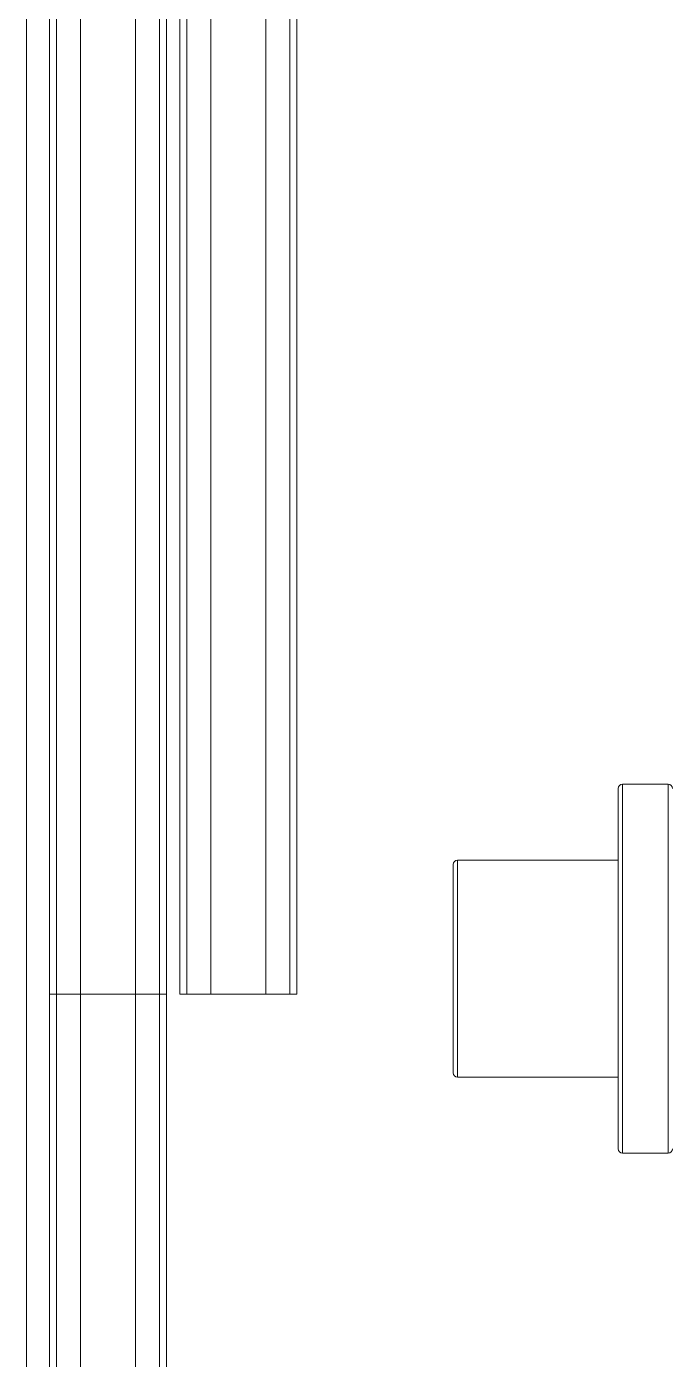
# Model space of a CAD drawing. Header units: inches. Extents: x -17229 to 23588, y -1896 to 20170.
# Drawn here: x 7424 to 7721, y 9618 to 10232 of the extents above; entities that cross this region are included whole.
import ezdxf
from ezdxf.enums import TextEntityAlignment as Align

# ---------------------------------------------------------------- set-up
doc = ezdxf.new("R2010")
doc.units = ezdxf.units.IN
doc.header["$MEASUREMENT"] = 0
for name, color, linetype, true_color in [('PK24-SYS-ROOM', 8, 'Continuous', 0x808080), ('PK24E-SYS-LIFT', 31, 'Continuous', 0xffcc5a), ('PK24E-SYS-SHELF', 31, 'Continuous', 0xffcc5a)]:
    doc.layers.add(name, color=color, linetype=linetype, true_color=true_color)
doc.layers.add('PK24E', color=7, linetype='Continuous')
doc.styles.add('Impact', font='impact.ttf', dxfattribs={"height": 5})

# ---------------------------------------------------------------- blocks, each defined once
blk = doc.blocks.new('*U35')
at = {"layer": 'PK24-SYS-ROOM', "lineweight": 5}
blk.add_lwpolyline([(-140, 0), (140, 0), (140, 210), (-140, 210)], close=True, dxfattribs=at)
at = {"layer": 'PK24-SYS-ROOM', "color": 3, "lineweight": 5, "style": 'Impact'}
blk.add_attdef('ROOMNO', text='', height=10, dxfattribs=at).set_placement((178.825, 230), align=Align.CENTER)
blk = doc.blocks.new('ELIFT-DU--BACK-COMP-PKE24')
at = {"layer": 'PK24E-SYS-LIFT', "linetype": 'Continuous', "lineweight": 5}
for p, q in [((-138.95, 155.15), (-138.95, 27.17)), ((-138.62, 155.15), (-138.62, 27.17)), ((-137.52, 155.15), (-137.52, 27.17)), ((-134.98, 155.15), (-134.98, 27.17)), ((-133.88, 155.15), (-133.88, 27.17)), ((-133.55, 155.15), (-133.55, 27.17)), ((-132.95, 155.15), (-132.95, 27.17)), ((-132.62, 155.15), (-132.62, 27.17)), ((-131.52, 155.15), (-131.52, 27.17)), ((-128.98, 155.15), (-128.98, 27.17)), ((-127.88, 155.15), (-127.88, 27.17)), ((-127.55, 155.15), (-127.55, 27.17)), ((-110.45, 36.85), (-112.55, 36.85)), ((-112.55, 36.85), (-112.55, 27.847)), ((-110.45, 27.847), (-110.45, 36.85)), ((-112.75, 27.859), (-112.75, 36.65)), ((-112.75, 33.35), (-120.15, 33.35)), ((-120.15, 33.35), (-120.15, 28.054)), ((-120.35, 28.066), (-120.35, 33.15)), ((-120.35, 23.55), (-120.35, 28.066)), ((-120.15, 28.054), (-120.15, 23.35)), ((-112.75, 20.05), (-112.75, 27.859)), ((-112.55, 27.847), (-112.55, 19.85)), ((-110.45, 19.85), (-110.45, 27.847)), ((-138.95, 27.17), (-138.62, 27.17)), ((-138.62, 27.17), (-137.52, 27.17)), ((-137.52, 27.17), (-134.98, 27.17)), ((-134.98, 27.17), (-133.88, 27.17)), ((-133.88, 27.17), (-133.55, 27.17)), ((-132.95, 27.17), (-132.62, 27.17)), ((-132.62, 27.17), (-131.52, 27.17)), ((-131.52, 27.17), (-128.98, 27.17)), ((-128.98, 27.17), (-127.88, 27.17)), ((-127.88, 27.17), (-127.55, 27.17)), ((-120.15, 23.35), (-112.75, 23.35)), ((-112.55, 19.85), (-110.45, 19.85))]:
    blk.add_line(p, q, dxfattribs=at)
for centre, start, end in [((-112.55, 36.65), 90, 180), ((-110.45, 36.65), 0, 90), ((-120.15, 33.15), 90, 180), ((-120.15, 23.55), 180, 270), ((-112.55, 20.05), 180, 270), ((-110.45, 20.05), 270, 0)]:
    blk.add_arc(centre, 0.2, start, end, dxfattribs=at)
blk = doc.blocks.new('*U56')
at = {"layer": 'PK24E-SYS-LIFT', "lineweight": 5}
for p, q in [((-138.95, 110.939), (-138.949, -24.33)), ((-138.62, 110.939), (-138.619, -24.33)), ((-137.52, 110.939), (-137.519, -24.33)), ((-134.98, 110.939), (-134.979, -24.33)), ((-133.88, 110.939), (-133.879, -24.33)), ((-133.55, 110.939), (-133.549, -24.33))]:
    blk.add_line(p, q, dxfattribs=at)
at = {"layer": 'PK24E-SYS-SHELF', "lineweight": 5}
blk.add_blockref('ELIFT-DU--BACK-COMP-PKE24', (0, 83.769), dxfattribs=at)

msp = doc.modelspace()

# ---------------------------------------------------------------- block references
at = {"layer": 'PK24E', "lineweight": 5, "xscale": 10, "yscale": 10, "zscale": 10}
for name in ['*U35', '*U56']:
    msp.add_blockref(name, (8823.95, 8676.69), dxfattribs=at)

doc.saveas('drawing.dxf')
